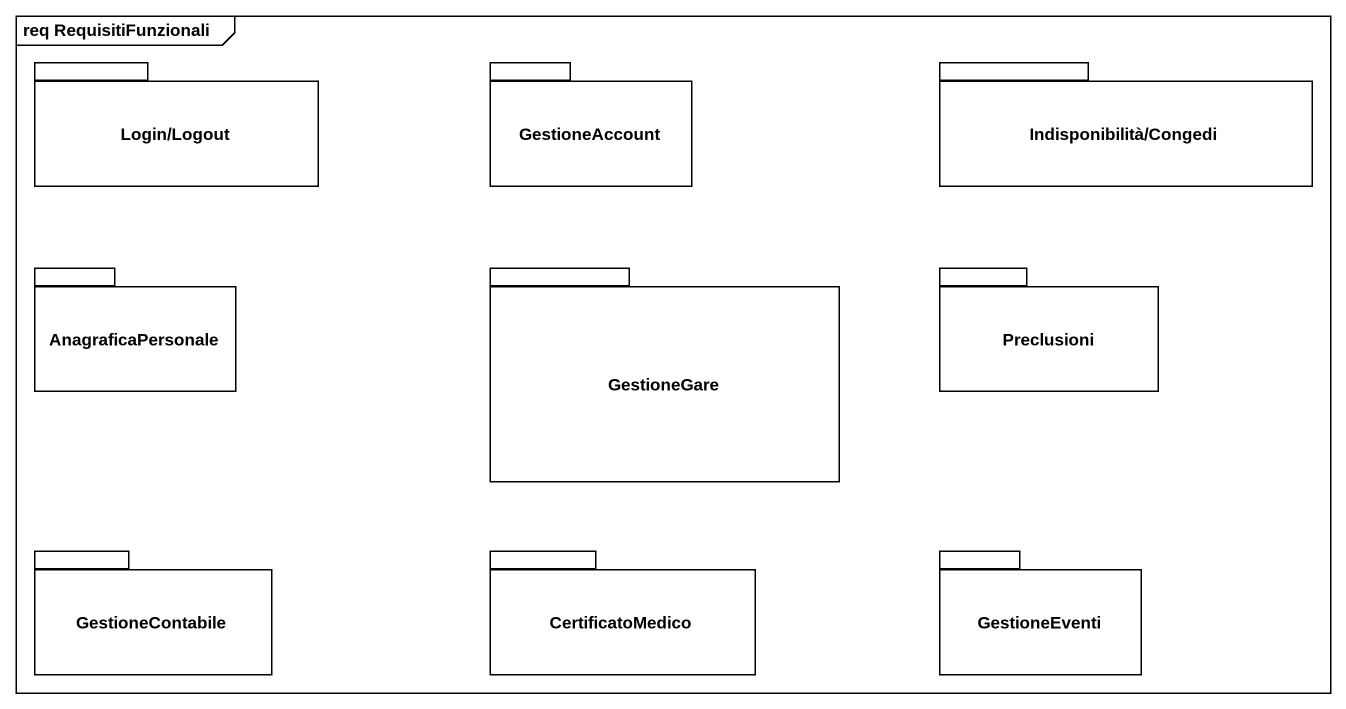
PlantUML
@startuml
mainframe req RequisitiFunzionali
package "Login/Logout" as Login_Logout {
}
package GestioneAccount {
}
package "Indisponibilità/Congedi" as Indisponibilità_Congedi {
}
package AnagraficaPersonale {
}
package GestioneGare {
}
package Preclusioni {
}
package GestioneContabile {
}
package CertificatoMedico {
}
package GestioneEventi {
}
@enduml
